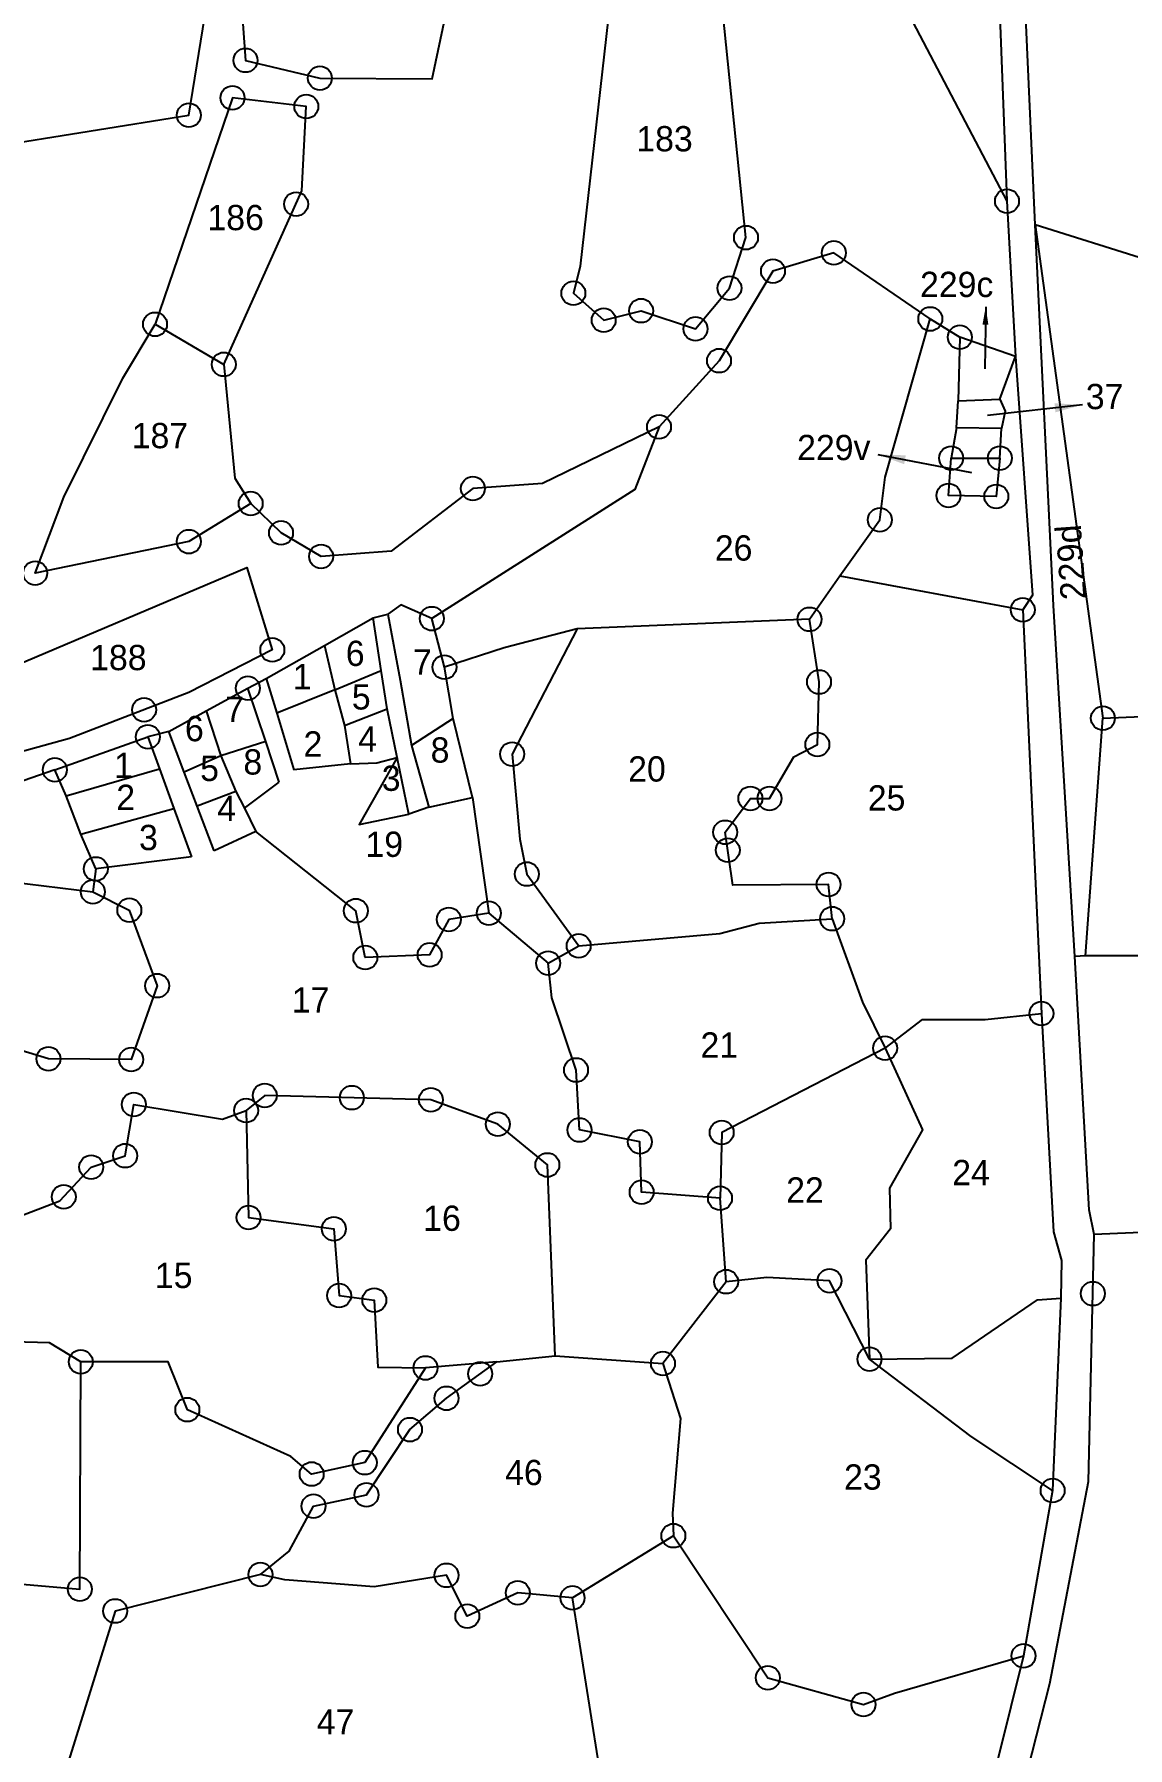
# Model space of a CAD drawing. Header units: feet. Extents: x 59 to 277694, y 0 to 2067228.
# Drawn here: x 318.5 to 396.4, y 238.6 to 360.6 of the extents above; entities that cross this region are included whole.
import ezdxf
from ezdxf.enums import TextEntityAlignment as Align

# ---------------------------------------------------------------- set-up
doc = ezdxf.new("R2010")
doc.units = ezdxf.units.FT
doc.header["$LTSCALE"] = 0.3
doc.header["$MEASUREMENT"] = 0
for name, color, linetype in [('POLY_PARCEL', 6, 'Continuous'), ('POLY_ROAD', 30, 'Continuous'), ('SYM_ARROW', 1, 'Continuous'), ('SYM_STONE', 1, 'Continuous'), ('TEXT_PARCEL', 7, 'Continuous')]:
    doc.layers.add(name, color=color, linetype=linetype)
doc.styles.get("Standard").update_dxf_attribs({"font": 'simplex.shx'})
doc.styles.add('TEXT_MAP', font='')
doc.styles.get('TEXT_MAP').set_extended_font_data('Kruti Dev 050')
doc.dimstyles.get("Standard").update_dxf_attribs({"dimtxt": 0.18, "dimasz": 0.18, "dimexe": 0.18, "dimexo": 0.0625, "dimgap": 0.09, "dimtad": 0, "dimtih": 1, "dimtoh": 1, "dimdec": 4, "dimzin": 0, "dimdsep": 46, "dimtxsty": 'Standard', "dimcen": 0.09, "dimadec": 0, "dimazin": 0, "dimtfac": 1, "dimtdec": 4, "dimtofl": 0, "dimtmove": 0, "dimatfit": 3, "dimfxl": 0, "dimtolj": 1, "dimtzin": 0, "dimarcsym": 0})

# ---------------------------------------------------------------- blocks, each defined once
blk = doc.blocks.new('STONE')
blk.add_circle((0, 0), 0.851)
blk = doc.blocks.new('TEXTARROW')
blk.add_leader([(0.04, -0.01), (8.68, -0.01)], dimstyle='Standard', override={"dimtxt": 2.5, "dimasz": 2.5, "dimexe": 1.25, "dimexo": 0.625, "dimgap": 0.625, "dimtad": 1, "dimtih": 0, "dimtoh": 0, "dimzin": 8, "dimcen": 2.5, "dimtofl": 1})

msp = doc.modelspace()

# ---------------------------------------------------------------- linework, layer by layer
at = {"layer": 'POLY_PARCEL'}
for points in [[(298.61, 361.85), (315.32, 352.54), (329.54, 354.83), (332.95, 375.93), (334.87, 375.87), (334.81, 371.85), (335.67, 370.3), (336.17, 367.52)], [(336.17, 367.52), (333.75, 367.52), (333.38, 361.33), (333.57, 358.73), (338.87, 357.46), (346.86, 357.42), (347.89, 362.23)], [(359.54, 362.94), (357.4, 344.07), (356.91, 342.15), (359.07, 340.23), (361.73, 340.91), (365.61, 339.61), (368.02, 342.52), (369.2, 346.11), (367.43, 363.34)], [(380.59, 362.4), (387.78, 348.71)], [(404.64, 363.25), (397.65, 344.56), (389.79, 347.02)], [(332.02, 337.09), (337.59, 349.44), (337.9, 355.44), (332.64, 356.06), (327.13, 339.94)], [(389.79, 347.02), (394.61, 311.9)], [(382.32, 340.32), (375.45, 345.02), (371.12, 343.72), (367.28, 337.35), (363.01, 332.64)], [(375.89, 322.03), (378.73, 326.02), (379.1, 329.06), (382.32, 340.32)], [(382.32, 340.32), (384.42, 339.02)], [(333.94, 327.18), (329.54, 324.47), (318.6, 322.23), (320.63, 327.63), (324.83, 336.1), (327.13, 339.94)], [(327.13, 339.94), (332.02, 337.09)], [(384.42, 339.02), (384.3, 334.5)], [(388.38, 337.65), (384.42, 339.02)], [(332.02, 337.09), (332.82, 328.99), (333.94, 327.18)], [(387.27, 334.62), (388.38, 337.65)], [(384.18, 332.58), (384.3, 334.5)], [(384.3, 334.5), (387.27, 334.62)], [(387.27, 334.62), (387.64, 333.76), (387.4, 332.52)], [(363.01, 332.64), (354.71, 328.62), (349.76, 328.25), (343.94, 323.8), (338.95, 323.42), (336.1, 325.09), (333.94, 327.18)], [(363.01, 332.64), (361.28, 328.17), (346.83, 318.99)], [(384.18, 332.58), (383.81, 330.42)], [(387.4, 332.52), (384.18, 332.58)], [(387.27, 330.42), (387.4, 332.52)], [(387.27, 330.42), (387.02, 327.69), (383.62, 327.76), (383.81, 330.42)], [(383.81, 330.42), (387.27, 330.42)], [(314.45, 313.98), (315.73, 315.03), (333.67, 322.62), (335.48, 316.76), (329.53, 313.73), (321.05, 310.45), (311.31, 307.78)], [(373.72, 318.94), (375.89, 322.03)], [(375.89, 322.03), (388.9, 319.62)], [(346.83, 318.99), (344.64, 319.98), (343.71, 319.3)], [(339.19, 317.08), (342.66, 319.05)], [(347.73, 315.53), (346.83, 318.99)], [(373.72, 318.94), (357.17, 318.27)], [(375.33, 297.63), (375.08, 300.07), (368.27, 300.01), (367.72, 303.78), (369.51, 306.19), (370.87, 306.19), (372.61, 309.16), (374.28, 310.03), (374.4, 314.48), (373.72, 318.94)], [(357.17, 318.27), (351.99, 316.9), (347.73, 315.53)], [(357.17, 318.27), (352.55, 309.35), (353.11, 303.28), (353.6, 300.81), (357.29, 295.7)], [(335.04, 314.72), (339.19, 317.08)], [(339.19, 317.08), (339.93, 313.92)], [(335.04, 314.72), (335.79, 312.27)], [(339.93, 313.92), (343.23, 315.3)], [(348.35, 311.88), (347.73, 315.53)], [(330.77, 312.43), (333.74, 314.04)], [(335.01, 310.24), (333.74, 314.04)], [(339.93, 313.92), (335.79, 312.27)], [(339.93, 313.92), (340.62, 311.38)], [(328.11, 310.95), (330.77, 312.43)], [(330.77, 312.43), (331.82, 309.22)], [(335.79, 312.27), (337.02, 308.23)], [(340.62, 311.38), (343.65, 312.56)], [(340.62, 311.38), (341.05, 308.66)], [(348.35, 311.88), (345.38, 309.96)], [(349.72, 306.25), (348.35, 311.88)], [(393.38, 294.98), (394.61, 311.9)], [(394.61, 311.9), (401.85, 312.21), (405.01, 294.98)], [(320, 308.23), (326.62, 310.58)], [(328.11, 310.95), (326.62, 310.58)], [(326.62, 310.58), (327.45, 308.3)], [(329.21, 308.06), (328.11, 310.95)], [(335.01, 310.24), (331.82, 309.22)], [(335.97, 307.36), (335.01, 310.24)], [(331.82, 309.22), (329.21, 308.06)], [(331.82, 309.22), (332.88, 306.68)], [(341.05, 308.66), (337.02, 308.23)], [(341.05, 308.66), (342.91, 308.72), (344.36, 309.1)], [(344.36, 309.1), (341.67, 304.33), (345.2, 305.07)], [(320, 308.23), (309.79, 304.7)], [(320.81, 306.37), (320, 308.23)], [(320.81, 306.37), (327.45, 308.3)], [(327.45, 308.3), (328.48, 305.47)], [(330.13, 305.63), (329.21, 308.06)], [(321.86, 303.65), (320.81, 306.37)], [(332.88, 306.68), (330.13, 305.63)], [(332.88, 306.68), (333.5, 305.5)], [(333.5, 305.5), (335.97, 307.36)], [(346.62, 305.57), (349.72, 306.25)], [(349.72, 306.25), (350.89, 298.02)], [(321.86, 303.65), (328.48, 305.47)], [(328.48, 305.47), (329.72, 302.04)], [(331.33, 302.47), (330.13, 305.63)], [(333.5, 305.5), (334.3, 303.83)], [(334.3, 303.83), (331.33, 302.47)], [(350.89, 298.02), (348.04, 297.58), (346.68, 295.05), (342.1, 294.86), (341.42, 298.2), (334.3, 303.83)], [(322.91, 301.17), (321.86, 303.65)], [(329.72, 302.04), (322.91, 301.17)], [(305, 290.13), (304.13, 292.61), (307.29, 296.57), (315.71, 300.4), (322.7, 299.54)], [(322.91, 301.17), (322.7, 299.54)], [(322.7, 299.54), (325.3, 298.24), (327.28, 292.86), (325.43, 287.6), (319.54, 287.66), (311.19, 290.2), (305, 290.13)], [(350.89, 298.02), (355.12, 294.47)], [(357.29, 295.7), (367.34, 296.58), (370.13, 297.32), (375.33, 297.63)], [(375.33, 297.63), (377.49, 291.69), (379.1, 288.41)], [(355.12, 294.47), (357.29, 295.7)], [(367.35, 277.73), (361.77, 278.16), (361.65, 281.75), (357.35, 282.59), (357.1, 286.86), (355.37, 291.99), (355.12, 294.47)], [(393.38, 294.98), (392.6, 294.94)], [(405.01, 294.98), (393.38, 294.98)], [(379.1, 288.41), (381.77, 290.45), (386.22, 290.45), (390.23, 290.88)], [(379.1, 288.41), (367.47, 282.41), (367.35, 277.73)], [(379.1, 288.41), (381.77, 282.6), (379.41, 278.45), (379.48, 275.56), (377.74, 273.33), (377.99, 266.28)], [(316.71, 270.92), (317.08, 276.3), (320.36, 277.54), (322.59, 279.95), (325, 280.76), (325.62, 284.41), (331.94, 283.36), (333.61, 283.97)], [(355.61, 266.52), (355.06, 280.1), (351.53, 283.01), (346.77, 284.74), (334.94, 285.05), (333.61, 283.97)], [(333.61, 283.97), (333.79, 276.36), (339.86, 275.56), (340.23, 270.8), (342.74, 270.48), (342.99, 265.71), (346.39, 265.65)], [(367.78, 271.79), (367.35, 277.73)], [(408.99, 275.78), (393.99, 275.14)], [(377.99, 266.28), (375.15, 271.85), (370.69, 272.1), (367.78, 271.79)], [(321.84, 266.09), (319.62, 267.45), (317.02, 267.52), (316.71, 270.92)], [(367.78, 271.79), (363.29, 265.96)], [(377.99, 266.28), (383.87, 266.34), (389.94, 270.49), (391.61, 270.61)], [(312.87, 257.64), (317.7, 250.27), (321.78, 249.9), (321.84, 266.09)], [(346.39, 265.65), (342.06, 258.91), (338.28, 258.1), (336.8, 259.34), (329.43, 262.68), (328.07, 266.08), (321.84, 266.09)], [(334.63, 250.95), (336.67, 252.6), (338.41, 255.81), (342.18, 256.62), (345.28, 261.26), (347.88, 263.49), (351.47, 266.08)], [(351.47, 266.08), (346.39, 265.65)], [(351.47, 266.08), (355.61, 266.52)], [(355.61, 266.52), (363.29, 265.96)], [(363.29, 265.96), (364.53, 262.06), (363.97, 255.32), (364.03, 253.71)], [(391.03, 256.92), (385.24, 260.77), (377.99, 266.28)], [(364.03, 253.71), (356.85, 249.28)], [(364.03, 253.71), (370.75, 243.6), (377.56, 241.69), (379.78, 242.49), (388.96, 245.16)], [(334.63, 250.95), (324.29, 248.35), (320.76, 236.97), (321.63, 229.54), (330.85, 230.16), (335.12, 230.9), (336.67, 231.52), (339.33, 231.52), (343.9, 228.02)], [(356.85, 249.28), (352.95, 249.65), (349.36, 247.98), (347.88, 250.89), (342.74, 250.08), (336.36, 250.58), (334.63, 250.95)], [(356.1, 230.37), (357.29, 230.53), (359.64, 233.32), (359.39, 235.98), (358.65, 237.89), (356.85, 249.28)]]:
    msp.add_lwpolyline(points, dxfattribs=at)
at = {"layer": 'POLY_ROAD'}
for points in [[(386.77, 374.95), (387.75, 349.39), (387.78, 348.71)], [(389.79, 347.02), (388.56, 374.46)], [(387.78, 348.71), (388.38, 337.65)], [(392.6, 294.94), (391.1, 319.93), (389.79, 347.02)], [(388.38, 337.65), (389.59, 320.65), (388.9, 319.62)], [(388.9, 319.62), (390.23, 290.88)], [(342.66, 319.05), (343.71, 319.3)], [(343.23, 315.3), (342.66, 319.05)], [(343.71, 319.3), (344.58, 314.6), (345.38, 309.96)], [(333.74, 314.04), (335.04, 314.72)], [(343.65, 312.56), (343.23, 315.3)], [(344.36, 309.1), (343.65, 312.56)], [(345.38, 309.96), (346.62, 305.57)], [(345.2, 305.07), (344.36, 309.1)], [(346.62, 305.57), (345.2, 305.07)], [(393.99, 275.14), (393.64, 276.9), (392.6, 294.94)], [(390.23, 290.88), (391.09, 275.33), (391.67, 273.31), (391.61, 270.61)], [(385.45, 222.06), (390.82, 243.18), (393.59, 257.57), (393.99, 275.14)], [(391.61, 270.61), (391.03, 256.92)], [(391.03, 256.92), (388.96, 245.16)], [(388.96, 245.16), (385.32, 230.55), (380.59, 213.01), (377.13, 199.29), (372.74, 181.85)]]:
    msp.add_lwpolyline(points, dxfattribs=at)

# ---------------------------------------------------------------- block references
at = {"layer": 'SYM_ARROW'}
for p, xscale, yscale, zscale, rotation in [((386.27, 341.21), 0.5102044309451615, 0.5102044309451615, 0.5102044309451615, 269.1495162105512), ((393.18, 334.21), 0.7860149374487345, 0.7860149374487345, 0.7860149374487345, 186.4527683622576), ((378.56, 330.68), 0.7860149374487345, 0.7860149374487345, 0.7860149374487345, 349.2225141037784)]:
    msp.add_blockref('TEXTARROW', p, dxfattribs=dict(at, xscale=xscale, yscale=yscale, zscale=zscale, rotation=rotation))
at = {"layer": 'SYM_STONE'}
for p in [(333.57, 358.73), (338.87, 357.46), (332.64, 356.06), (337.9, 355.44), (329.54, 354.83), (337.17, 348.5), (387.78, 348.71), (369.2, 346.11), (375.45, 345.02), (371.12, 343.72), (356.91, 342.15), (368.02, 342.52), (361.73, 340.91), (327.13, 339.94), (359.07, 340.23), (365.61, 339.61), (382.32, 340.32), (384.42, 339.02), (332.02, 337.09), (367.28, 337.35), (363.01, 332.64), (383.81, 330.42), (387.27, 330.42), (349.76, 328.25), (383.62, 327.76), (387.02, 327.69), (333.94, 327.18), (336.1, 325.09), (378.73, 326.02), (329.54, 324.47), (338.95, 323.42), (318.6, 322.23), (346.83, 318.99), (373.72, 318.94), (388.9, 319.62), (335.48, 316.76), (347.73, 315.53), (333.74, 314.04), (374.4, 314.48), (326.35, 312.5), (394.61, 311.9), (326.62, 310.58), (352.55, 309.35), (374.28, 310.03), (320, 308.23), (369.51, 306.19), (370.87, 306.19), (367.72, 303.78), (367.9, 302.51), (322.91, 301.17), (353.6, 300.81), (322.7, 299.54), (375.08, 300.07), (325.3, 298.24), (341.42, 298.2), (350.89, 298.02), (348.04, 297.58), (375.33, 297.63), (357.29, 295.7), (342.1, 294.86), (346.68, 295.05), (355.12, 294.47), (327.28, 292.86), (390.23, 290.88), (379.1, 288.41), (319.54, 287.66), (325.43, 287.6), (357.1, 286.86), (334.94, 285.05), (341.14, 284.89), (346.77, 284.74), (325.62, 284.41), (333.61, 283.97), (351.53, 283.01), (357.35, 282.59), (367.47, 282.41), (361.65, 281.75), (322.59, 279.95), (325, 280.76), (355.06, 280.1), (320.63, 277.83), (361.77, 278.16), (367.35, 277.73), (333.79, 276.36), (339.86, 275.56), (367.78, 271.79), (375.15, 271.85), (340.23, 270.8), (342.74, 270.48), (393.89, 270.94), (377.99, 266.28), (321.84, 266.09), (346.39, 265.65), (350.28, 265.23), (363.29, 265.96), (329.43, 262.68), (347.88, 263.49), (345.28, 261.26), (338.28, 258.1), (342.06, 258.91), (342.18, 256.62), (391.03, 256.92), (338.41, 255.81), (364.03, 253.71), (334.63, 250.95), (347.88, 250.89), (321.78, 249.9), (352.95, 249.65), (356.85, 249.28), (324.29, 248.35), (349.36, 247.98), (388.96, 245.16), (370.75, 243.6), (377.56, 241.69)]:
    msp.add_blockref('STONE', p, dxfattribs=at)

# ---------------------------------------------------------------- texts
at = {"layer": 'TEXT_PARCEL', "style": 'TEXT_MAP'}
for s, p in [('183', (363.4, 352.25)), ('186', (332.87, 346.64)), ('229c', (384.2, 341.88)), ('37', (394.73, 333.9)), ('187', (327.48, 331.12)), ('229v', (375.45, 330.27)), ('26', (368.32, 323.12)), ('188', (324.52, 315.32)), ('6', (341.38, 315.62)), ('7', (346.16, 315)), ('1', (337.6, 313.96)), ('5', (341.81, 312.52)), ('7', (332.79, 311.64)), ('6', (329.93, 310.26)), ('4', (342.26, 309.53)), ('2', (338.37, 309.17)), ('8', (347.42, 308.74)), ('1', (324.89, 307.65)), ('5', (331.01, 307.43)), ('8', (334.09, 307.89)), ('20', (362.15, 307.39)), ('3', (343.94, 306.73)), ('2', (325.04, 305.37)), ('4', (332.23, 304.59)), ('25', (379.21, 305.33)), ('3', (326.66, 302.51)), ('19', (343.45, 302.03)), ('17', (338.21, 290.95)), ('21', (367.3, 287.74)), ('24', (385.22, 278.66)), ('22', (373.4, 277.42)), ('16', (347.56, 275.41)), ('15', (328.46, 271.34)), ('46', (353.39, 257.31)), ('23', (377.52, 256.99)), ('47', (339.98, 239.56))]:
    msp.add_text(s, height=1.8, dxfattribs=at).set_placement(p, align=Align.CENTER)
msp.add_text('229d', height=1.8, rotation=94.1331, dxfattribs=at).set_placement((393.22, 323.07), align=Align.CENTER)

doc.saveas('drawing.dxf')
